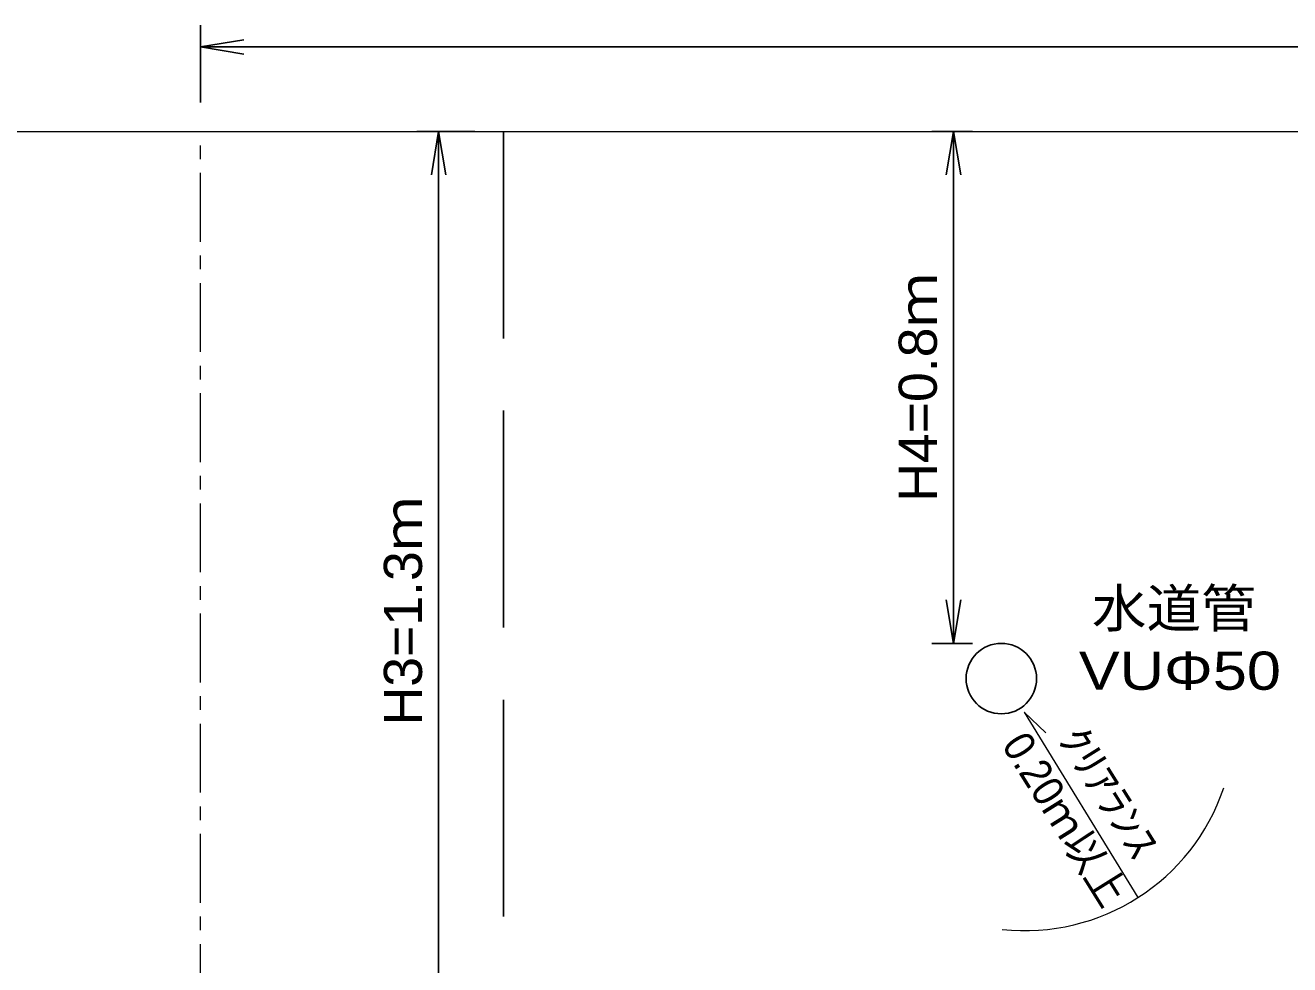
# Model space of a CAD drawing. Units: millimetres, scale not verified, with parts at other scales. Extents: x 323 to 5782, y 261 to 2709.
# Drawn here: x 4704.2 to 5141.5, y 680.2 to 1005.1 of the extents above; entities that cross this region are included whole.
import ezdxf
from ezdxf.enums import TextEntityAlignment as Align

# ---------------------------------------------------------------- set-up
doc = ezdxf.new("R2010")
doc.units = ezdxf.units.MM
doc.header["$LTSCALE"] = 10
doc.linetypes.add('USER1', pattern=[3.81, 2.38125, -0.47625, 0.47625, -0.47625])
doc.linetypes.add('USER4', pattern=[10, 7.5, -2.5])
for name, color, linetype, lineweight in [('D-BMK', 2, 'USER1', 15), ('D-STR-HTXT', 7, 'Continuous', 5), ('D-STR-STR1', 7, 'Continuous', 5), ('V-nasSTD', 1, 'Continuous', 25)]:
    doc.layers.add(name, color=color, linetype=linetype, lineweight=lineweight)
doc.styles.add('HGP創英角ｺﾞｼｯｸUB', font='')
doc.styles.add('HGS創英角ｺﾞｼｯｸUB', font='')
doc.styles.add('ＭＳ Ｐゴシック', font='')
doc.styles.get('HGP創英角ｺﾞｼｯｸUB').set_extended_font_data('HGP創英角ｺﾞｼｯｸUB')
doc.styles.get('HGS創英角ｺﾞｼｯｸUB').set_extended_font_data('HGS創英角ｺﾞｼｯｸUB')
doc.styles.get('ＭＳ Ｐゴシック').set_extended_font_data('MS PGothic')

# ---------------------------------------------------------------- blocks, each defined once
blk = doc.blocks.new('open_arrow')
at = {"color": 0, "linetype": 'Continuous', "lineweight": -2}
blk.add_lwpolyline([(7.5, 1.25), (0, 0), (7.5, -1.25)], dxfattribs=at)

msp = doc.modelspace()

# ---------------------------------------------------------------- linework, layer by layer
at = {"layer": 'D-BMK'}
msp.add_line((4764.8, 396.87), (4764.8, 968.46), dxfattribs=at)
at = {"layer": 'D-STR-HTXT'}
for q in [(5089.01, 703.46), (5057.18, 760.44)]:
    msp.add_line((5049.66, 767.56), q, dxfattribs=at)
msp.add_arc((5049.89, 764.6), 72.59, 263.821, 341.4032, dxfattribs=at)
at = {"layer": 'D-STR-STR1'}
msp.add_line((4452.98, 968.46), (5781.77, 968.46), dxfattribs=at)
at = {"layer": 'D-STR-STR1', "linetype": 'USER4', "lineweight": 25}
msp.add_lwpolyline([(4659.97, 968.46), (4659.97, 396.87), (4869.63, 396.87), (4869.63, 968.46)], dxfattribs=at)
at = {"layer": 'V-nasSTD'}
for p, q in [((4764.8, 978.46), (4764.8, 1005.14)), ((4764.8, 997.64), (5607.06, 997.64)), ((4859.63, 968.46), (4839.66, 968.46)), ((4847.16, 968.46), (4847.16, 636.69)), ((5031.75, 968.46), (5017.71, 968.46)), ((5025.21, 791.38), (5025.21, 968.46)), ((5031.75, 791.38), (5017.71, 791.38))]:
    msp.add_line(p, q, dxfattribs=at)
at = {"layer": 'V-nasSTD', "color": 150}
msp.add_circle((5041.75, 779.2), 12.18, dxfattribs=at)

# ---------------------------------------------------------------- block references
at = {"layer": 'V-nasSTD', "xscale": 2, "yscale": 2}
msp.add_blockref('open_arrow', (4764.8, 997.64), dxfattribs=at)
for p, rotation in [((4847.16, 968.46), 270), ((5025.21, 968.46), 270), ((5025.21, 791.38), 90)]:
    msp.add_blockref('open_arrow', p, dxfattribs=dict(at, rotation=rotation))

# ---------------------------------------------------------------- texts
at = {"layer": 'D-STR-HTXT', "style": 'ＭＳ Ｐゴシック'}
for s, width, p in [('ｸﾘｱﾗﾝｽ', 1.15, (5058.36, 756.67)), ('0.20ｍ以上', 0.95, (5038.93, 754.47))]:
    msp.add_text(s, height=10.66, rotation=302, dxfattribs=dict(at, width=width)).set_placement(p, align=Align.BOTTOM_LEFT)
at = {"layer": 'V-nasSTD', "style": 'HGP創英角ｺﾞｼｯｸUB', "width": 1.05}
for s, p in [('H4=0.8ｍ', (5023.41, 879.92)), ('H3=1.3ｍ', (4845.36, 802.57))]:
    msp.add_text(s, height=13.2, rotation=90, dxfattribs=at).set_placement(p, align=Align.BOTTOM_CENTER)
at = {"layer": 'V-nasSTD', "color": 150, "style": 'HGS創英角ｺﾞｼｯｸUB'}
for s, width, p in [('水道管', 1.05, (5073.07, 792.96)), ('VUΦ50', 1.2, (5068.57, 771.36))]:
    msp.add_text(s, height=13.2, dxfattribs=dict(at, width=width)).set_placement(p, align=Align.BOTTOM_LEFT)

doc.saveas('drawing.dxf')
